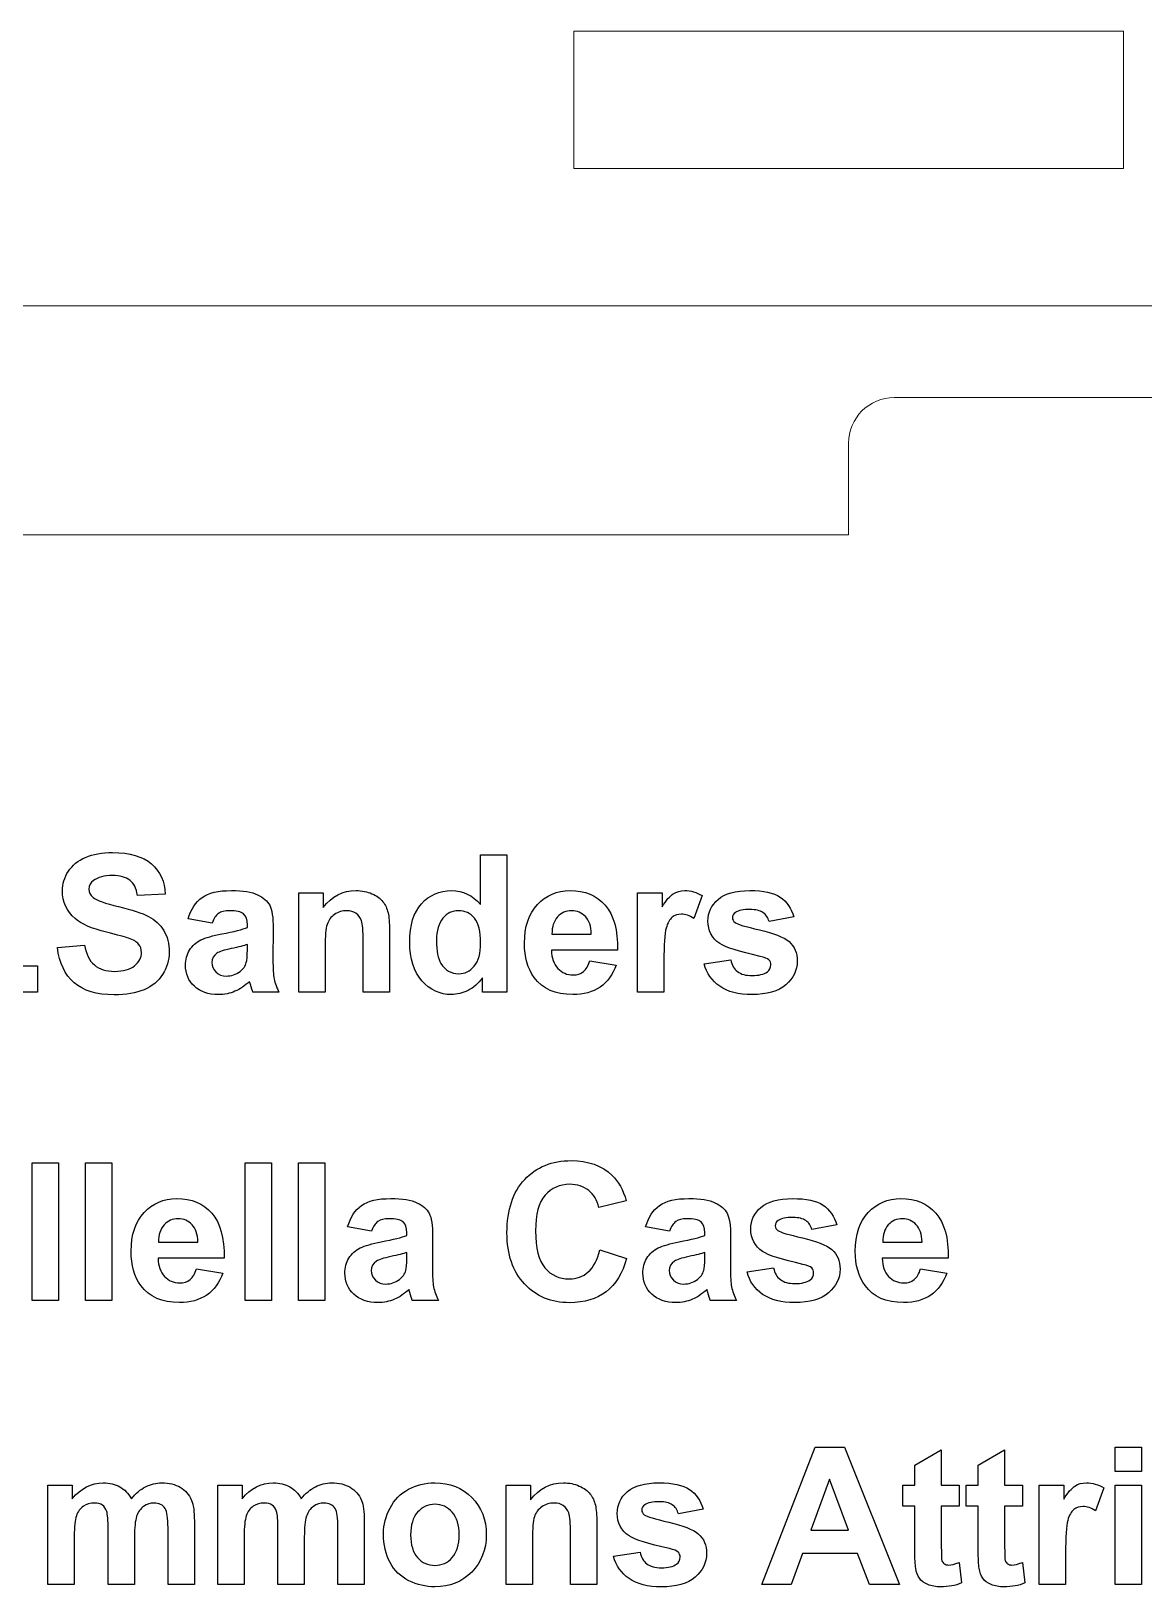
# Model space of a CAD drawing. Header units: millimetres. Extents: x 0 to 177, y 0 to 143.
# Drawn here: x 127.65 to 151.95, y 76.23 to 110.2 of the extents above; entities that cross this region are included whole.
import ezdxf

# ---------------------------------------------------------------- set-up
doc = ezdxf.new("R2010")
doc.units = ezdxf.units.MM
doc.layers.get('0').update_dxf_attribs({"lineweight": 13})
doc.layers.add('text', color=2, linetype='Continuous', lineweight=25)

msp = doc.modelspace()

# ---------------------------------------------------------------- linework, layer by layer
for p, q in [((151.5, 110.2), (139.5, 110.2)), ((139.5, 110.2), (139.5, 107.2)), ((151.5, 107.2), (151.5, 110.2)), ((139.5, 107.2), (151.5, 107.2)), ((85, 104.2), (170, 104.2)), ((156.5, 102.2), (146.5, 102.2)), ((145.5, 101.2), (145.5, 99.2)), ((145.5, 99.2), (121.5, 99.2))]:
    msp.add_line(p, q)
msp.add_arc((146.5, 101.2), 1, 90, 180)
at = {"layer": 'text'}
for p, q in [((137.466, 91.132), (137.466, 92.213)), ((137.466, 92.213), (138.041, 92.213)), ((138.041, 92.213), (138.041, 89.213)), ((133.498, 89.213), (133.498, 91.386)), ((133.498, 91.386), (134.032, 91.386)), ((134.032, 91.386), (134.032, 91.066)), ((140.895, 89.213), (140.895, 91.386)), ((140.895, 91.386), (141.429, 91.386)), ((141.429, 91.386), (141.429, 91.077)), ((130.583, 91.355), (129.977, 91.329)), ((142.302, 91.327), (142.125, 90.825)), ((131.606, 90.723), (131.084, 90.817)), ((144.307, 90.86), (143.765, 90.76)), ((132.375, 90.631), (132.375, 90.688)), ((132.94, 90.598), (132.934, 89.927)), ((135.479, 90.563), (135.479, 89.213)), ((139.025, 90.486), (139.885, 90.486)), ((128.23, 90.189), (128.819, 90.246)), ((132.375, 90.142), (132.375, 90.256)), ((134.073, 90.197), (134.073, 89.213)), ((134.904, 89.213), (134.904, 90.322)), ((140.456, 90.133), (139.015, 90.133)), ((127.216, 89.788), (127.791, 89.788)), ((127.791, 89.788), (127.791, 89.213)), ((139.852, 89.904), (140.425, 89.808)), ((141.47, 89.884), (141.47, 89.213)), ((142.351, 89.833), (142.928, 89.921)), ((137.507, 89.213), (137.507, 89.532)), ((127.791, 89.213), (127.216, 89.213)), ((133.065, 89.213), (132.496, 89.213)), ((134.073, 89.213), (133.498, 89.213)), ((135.479, 89.213), (134.904, 89.213)), ((138.041, 89.213), (137.507, 89.213)), ((141.47, 89.213), (140.895, 89.213)), ((127.68, 82.488), (127.68, 85.488)), ((127.68, 85.488), (128.254, 85.488)), ((128.254, 85.488), (128.254, 82.488)), ((128.843, 82.488), (128.843, 85.488)), ((128.843, 85.488), (129.417, 85.488)), ((129.417, 85.488), (129.417, 82.488)), ((132.331, 82.488), (132.331, 85.488)), ((132.331, 85.488), (132.906, 85.488)), ((132.906, 85.488), (132.906, 82.488)), ((133.494, 82.488), (133.494, 85.488)), ((133.494, 85.488), (134.069, 85.488)), ((134.069, 85.488), (134.069, 82.488)), ((140.648, 84.661), (140.049, 84.518)), ((135.087, 83.998), (134.565, 84.092)), ((135.856, 83.906), (135.856, 83.963)), ((141.593, 83.998), (141.071, 84.092)), ((142.362, 83.906), (142.362, 83.963)), ((145.242, 84.135), (144.7, 84.035)), ((130.437, 83.761), (131.297, 83.761)), ((136.421, 83.873), (136.415, 83.202)), ((140.069, 83.591), (140.656, 83.405)), ((142.926, 83.873), (142.92, 83.202)), ((146.246, 83.761), (147.105, 83.761)), ((131.868, 83.409), (130.427, 83.409)), ((135.856, 83.417), (135.856, 83.532)), ((142.362, 83.417), (142.362, 83.532)), ((147.677, 83.409), (146.236, 83.409)), ((131.264, 83.179), (131.837, 83.084)), ((143.286, 83.108), (143.863, 83.196)), ((147.073, 83.179), (147.646, 83.084)), ((128.254, 82.488), (127.68, 82.488)), ((129.417, 82.488), (128.843, 82.488)), ((132.906, 82.488), (132.331, 82.488)), ((134.069, 82.488), (133.494, 82.488)), ((136.546, 82.488), (135.977, 82.488)), ((143.052, 82.488), (142.482, 82.488)), ((143.604, 76.281), (144.773, 79.281)), ((144.773, 79.281), (145.413, 79.281)), ((145.413, 79.281), (146.615, 76.281)), ((146.949, 78.886), (147.526, 79.221)), ((147.526, 79.221), (147.526, 78.454)), ((148.332, 78.886), (148.909, 79.221)), ((148.909, 79.221), (148.909, 78.454)), ((151.323, 78.748), (151.323, 79.281)), ((151.323, 79.281), (151.897, 79.281)), ((151.897, 79.281), (151.897, 78.748)), ((146.949, 78.454), (146.949, 78.886)), ((148.332, 78.454), (148.332, 78.886)), ((145.086, 78.581), (144.681, 77.468)), ((145.499, 77.468), (145.086, 78.581)), ((151.897, 78.748), (151.323, 78.748)), ((128.022, 78.454), (128.552, 78.454)), ((128.022, 76.281), (128.022, 78.454)), ((128.552, 78.454), (128.552, 78.157)), ((131.731, 78.454), (132.26, 78.454)), ((131.731, 76.281), (131.731, 78.454)), ((132.26, 78.454), (132.26, 78.157)), ((138.024, 76.281), (138.024, 78.454)), ((138.024, 78.454), (138.558, 78.454)), ((138.558, 78.454), (138.558, 78.134)), ((146.685, 77.995), (146.685, 78.454)), ((146.685, 78.454), (146.949, 78.454)), ((147.526, 78.454), (147.919, 78.454)), ((147.919, 78.454), (147.919, 77.995)), ((148.068, 77.995), (148.068, 78.454)), ((148.068, 78.454), (148.332, 78.454)), ((148.909, 78.454), (149.302, 78.454)), ((149.302, 78.454), (149.302, 77.995)), ((149.664, 76.281), (149.664, 78.454)), ((149.664, 78.454), (150.198, 78.454)), ((150.198, 78.454), (150.198, 78.145)), ((151.071, 78.395), (150.893, 77.893)), ((151.323, 76.281), (151.323, 78.454)), ((151.323, 78.454), (151.897, 78.454)), ((151.897, 78.454), (151.897, 76.281)), ((142.327, 77.928), (141.785, 77.828)), ((146.949, 77.995), (146.685, 77.995)), ((146.949, 77.048), (146.949, 77.995)), ((147.919, 77.995), (147.526, 77.995)), ((147.526, 77.995), (147.526, 77.119)), ((148.332, 77.995), (148.068, 77.995)), ((148.332, 77.048), (148.332, 77.995)), ((149.302, 77.995), (148.909, 77.995)), ((148.909, 77.995), (148.909, 77.119)), ((129.336, 76.281), (129.336, 77.472)), ((130.643, 76.281), (130.643, 77.523)), ((131.218, 77.67), (131.218, 76.281)), ((133.044, 76.281), (133.044, 77.472)), ((134.352, 76.281), (134.352, 77.523)), ((134.927, 77.67), (134.927, 76.281)), ((140.005, 77.631), (140.005, 76.281)), ((144.681, 77.468), (145.499, 77.468)), ((128.597, 77.336), (128.597, 76.281)), ((129.911, 77.324), (129.911, 76.281)), ((132.306, 77.336), (132.306, 76.281)), ((133.619, 77.324), (133.619, 76.281)), ((138.599, 77.265), (138.599, 76.281)), ((139.43, 76.281), (139.43, 77.39)), ((140.371, 76.901), (140.948, 76.989)), ((144.495, 76.962), (144.247, 76.281)), ((145.693, 76.962), (144.495, 76.962)), ((145.956, 76.281), (145.693, 76.962)), ((150.238, 76.952), (150.238, 76.281)), ((147.917, 76.763), (147.966, 76.317)), ((149.3, 76.763), (149.349, 76.317)), ((128.597, 76.281), (128.022, 76.281)), ((129.911, 76.281), (129.336, 76.281)), ((131.218, 76.281), (130.643, 76.281)), ((132.306, 76.281), (131.731, 76.281)), ((133.619, 76.281), (133.044, 76.281)), ((134.927, 76.281), (134.352, 76.281)), ((138.599, 76.281), (138.024, 76.281)), ((140.005, 76.281), (139.43, 76.281)), ((144.247, 76.281), (143.604, 76.281)), ((146.615, 76.281), (145.956, 76.281)), ((150.238, 76.281), (149.664, 76.281)), ((151.897, 76.281), (151.323, 76.281))]:
    msp.add_line(p, q, dxfattribs=at)
for points in [[(128.468, 91.855), (128.555, 91.988), (128.679, 92.09), (128.842, 92.159)], [(128.842, 92.159), (129.005, 92.229), (129.202, 92.264), (129.433, 92.264)], [(129.433, 92.264), (129.81, 92.264), (130.093, 92.181), (130.283, 92.016)], [(128.338, 91.427), (128.338, 91.58), (128.381, 91.722), (128.468, 91.855)], [(129.427, 91.762), (129.251, 91.762), (129.113, 91.726), (129.013, 91.654)], [(129.811, 91.661), (129.725, 91.729), (129.597, 91.762), (129.427, 91.762)], [(130.283, 92.016), (130.473, 91.851), (130.573, 91.631), (130.583, 91.355)], [(128.615, 90.823), (128.43, 90.988), (128.338, 91.19), (128.338, 91.427)], [(129.013, 91.654), (128.949, 91.608), (128.917, 91.546), (128.917, 91.468)], [(128.917, 91.468), (128.917, 91.397), (128.947, 91.336), (129.007, 91.286)], [(129.977, 91.329), (129.951, 91.483), (129.896, 91.594), (129.811, 91.661)], [(131.387, 91.284), (131.53, 91.384), (131.743, 91.435), (132.026, 91.435)], [(132.026, 91.435), (132.282, 91.435), (132.473, 91.404), (132.598, 91.344)], [(134.032, 91.066), (134.222, 91.312), (134.46, 91.435), (134.748, 91.435)], [(134.748, 91.435), (134.875, 91.435), (134.991, 91.412), (135.096, 91.366)], [(136.179, 91.147), (136.352, 91.339), (136.571, 91.435), (136.836, 91.435)], [(136.836, 91.435), (137.079, 91.435), (137.289, 91.334), (137.466, 91.132)], [(138.708, 91.129), (138.896, 91.333), (139.134, 91.435), (139.422, 91.435)], [(139.422, 91.435), (139.746, 91.435), (140.001, 91.328), (140.188, 91.115)], [(141.675, 91.365), (141.748, 91.412), (141.831, 91.435), (141.924, 91.435)], [(141.924, 91.435), (142.055, 91.435), (142.181, 91.399), (142.302, 91.327)], [(142.654, 91.243), (142.803, 91.371), (143.033, 91.435), (143.345, 91.435)], [(143.345, 91.435), (143.643, 91.435), (143.864, 91.386), (144.009, 91.29)], [(129.007, 91.286), (129.084, 91.221), (129.269, 91.154), (129.564, 91.085)], [(129.564, 91.085), (129.858, 91.015), (130.076, 90.943), (130.218, 90.869)], [(131.084, 90.817), (131.143, 91.027), (131.244, 91.183), (131.387, 91.284)], [(132.598, 91.344), (132.724, 91.283), (132.812, 91.206), (132.863, 91.113)], [(132.863, 91.113), (132.914, 91.019), (132.94, 90.848), (132.94, 90.598)], [(135.096, 91.366), (135.201, 91.321), (135.28, 91.262), (135.334, 91.191)], [(135.334, 91.191), (135.389, 91.121), (135.426, 91.04), (135.447, 90.95)], [(135.919, 90.307), (135.919, 90.676), (136.005, 90.956), (136.179, 91.147)], [(138.426, 90.283), (138.426, 90.643), (138.52, 90.925), (138.708, 91.129)], [(140.188, 91.115), (140.375, 90.901), (140.464, 90.574), (140.456, 90.133)], [(141.429, 91.077), (141.52, 91.223), (141.602, 91.319), (141.675, 91.365)], [(142.431, 90.768), (142.431, 90.956), (142.505, 91.114), (142.654, 91.243)], [(144.009, 91.29), (144.153, 91.193), (144.253, 91.05), (144.307, 90.86)], [(129.298, 90.526), (128.973, 90.607), (128.746, 90.706), (128.615, 90.823)], [(130.218, 90.869), (130.359, 90.795), (130.469, 90.693), (130.549, 90.564)], [(131.745, 90.935), (131.688, 90.895), (131.642, 90.824), (131.606, 90.723)], [(131.985, 90.995), (131.882, 90.995), (131.802, 90.975), (131.745, 90.935)], [(132.293, 90.924), (132.239, 90.971), (132.136, 90.995), (131.985, 90.995)], [(132.375, 90.688), (132.375, 90.799), (132.348, 90.877), (132.293, 90.924)], [(134.117, 90.696), (134.088, 90.606), (134.073, 90.44), (134.073, 90.197)], [(134.28, 90.913), (134.2, 90.859), (134.146, 90.786), (134.117, 90.696)], [(134.548, 90.995), (134.448, 90.995), (134.359, 90.968), (134.28, 90.913)], [(134.747, 90.938), (134.692, 90.976), (134.625, 90.995), (134.548, 90.995)], [(134.867, 90.777), (134.842, 90.846), (134.802, 90.899), (134.747, 90.938)], [(134.904, 90.322), (134.904, 90.556), (134.892, 90.708), (134.867, 90.777)], [(135.447, 90.95), (135.468, 90.86), (135.479, 90.731), (135.479, 90.563)], [(136.644, 90.832), (136.552, 90.724), (136.506, 90.562), (136.506, 90.347)], [(136.987, 90.995), (136.85, 90.995), (136.736, 90.941), (136.644, 90.832)], [(137.333, 90.83), (137.243, 90.94), (137.127, 90.995), (136.987, 90.995)], [(137.468, 90.291), (137.468, 90.541), (137.423, 90.721), (137.333, 90.83)], [(139.146, 90.858), (139.064, 90.766), (139.024, 90.642), (139.025, 90.486)], [(139.457, 90.995), (139.332, 90.995), (139.228, 90.949), (139.146, 90.858)], [(139.756, 90.865), (139.674, 90.952), (139.574, 90.995), (139.457, 90.995)], [(139.885, 90.486), (139.881, 90.652), (139.838, 90.778), (139.756, 90.865)], [(141.65, 90.853), (141.594, 90.808), (141.55, 90.728), (141.518, 90.612)], [(141.855, 90.919), (141.774, 90.919), (141.706, 90.897), (141.65, 90.853)], [(142.125, 90.825), (142.028, 90.888), (141.938, 90.919), (141.855, 90.919)], [(142.689, 90.279), (142.517, 90.396), (142.431, 90.559), (142.431, 90.768)], [(143.03, 90.958), (142.987, 90.928), (142.965, 90.889), (142.965, 90.842)], [(142.965, 90.842), (142.965, 90.801), (142.984, 90.766), (143.022, 90.737)], [(143.022, 90.737), (143.074, 90.699), (143.253, 90.645), (143.559, 90.576)], [(143.356, 91.022), (143.204, 91.022), (143.096, 91.001), (143.03, 90.958)], [(143.633, 90.954), (143.568, 90.999), (143.476, 91.022), (143.356, 91.022)], [(143.765, 90.76), (143.742, 90.844), (143.698, 90.909), (143.633, 90.954)], [(129.783, 90.396), (129.712, 90.42), (129.55, 90.464), (129.298, 90.526)], [(130.001, 90.266), (129.959, 90.315), (129.887, 90.359), (129.783, 90.396)], [(130.549, 90.564), (130.629, 90.436), (130.669, 90.276), (130.669, 90.086)], [(131.359, 90.356), (131.465, 90.407), (131.618, 90.452), (131.817, 90.489)], [(131.817, 90.489), (132.086, 90.54), (132.272, 90.587), (132.375, 90.631)], [(141.518, 90.612), (141.486, 90.496), (141.47, 90.254), (141.47, 89.884)], [(143.559, 90.576), (143.866, 90.506), (144.079, 90.421), (144.201, 90.32)], [(128.594, 89.423), (128.391, 89.598), (128.269, 89.853), (128.23, 90.189)], [(128.819, 90.246), (128.855, 90.048), (128.927, 89.903), (129.035, 89.81)], [(129.915, 89.795), (130.014, 89.878), (130.063, 89.974), (130.063, 90.084)], [(130.063, 90.084), (130.063, 90.155), (130.042, 90.216), (130.001, 90.266)], [(130.669, 90.086), (130.669, 89.914), (130.621, 89.754), (130.526, 89.604)], [(131.025, 89.806), (131.025, 89.929), (131.054, 90.038), (131.113, 90.134)], [(131.113, 90.134), (131.172, 90.231), (131.254, 90.304), (131.359, 90.356)], [(131.712, 90.068), (131.637, 90.015), (131.6, 89.947), (131.6, 89.865)], [(132.025, 90.168), (131.866, 90.134), (131.761, 90.101), (131.712, 90.068)], [(132.375, 90.256), (132.302, 90.232), (132.185, 90.202), (132.025, 90.168)], [(132.353, 89.861), (132.368, 89.91), (132.375, 90.004), (132.375, 90.142)], [(136.186, 89.465), (136.008, 89.667), (135.919, 89.947), (135.919, 90.307)], [(136.506, 90.347), (136.506, 90.114), (136.538, 89.947), (136.602, 89.843)], [(137.329, 89.787), (137.421, 89.899), (137.468, 90.067), (137.468, 90.291)], [(138.64, 89.534), (138.497, 89.732), (138.426, 89.981), (138.426, 90.283)], [(139.015, 90.133), (139.019, 89.963), (139.065, 89.83), (139.154, 89.735)], [(143.571, 89.998), (143.107, 90.101), (142.813, 90.194), (142.689, 90.279)], [(144.201, 90.32), (144.321, 90.217), (144.381, 90.075), (144.381, 89.892)], [(129.035, 89.81), (129.143, 89.717), (129.29, 89.671), (129.474, 89.671)], [(129.474, 89.671), (129.669, 89.671), (129.816, 89.712), (129.915, 89.795)], [(131.218, 89.346), (131.089, 89.467), (131.025, 89.621), (131.025, 89.806)], [(131.6, 89.865), (131.6, 89.785), (131.63, 89.715), (131.69, 89.657)], [(132.216, 89.671), (132.285, 89.723), (132.331, 89.786), (132.353, 89.861)], [(132.934, 89.927), (132.934, 89.736), (132.943, 89.595), (132.962, 89.504)], [(136.602, 89.843), (136.695, 89.693), (136.825, 89.618), (136.991, 89.618)], [(136.991, 89.618), (137.124, 89.618), (137.236, 89.674), (137.329, 89.787)], [(139.154, 89.735), (139.243, 89.641), (139.353, 89.593), (139.486, 89.593)], [(139.713, 89.667), (139.774, 89.716), (139.82, 89.795), (139.852, 89.904)], [(140.425, 89.808), (140.351, 89.598), (140.235, 89.438), (140.076, 89.328)], [(142.69, 89.344), (142.517, 89.464), (142.404, 89.627), (142.351, 89.833)], [(142.928, 89.921), (142.953, 89.809), (143.002, 89.724), (143.077, 89.666)], [(143.763, 89.923), (143.734, 89.95), (143.67, 89.975), (143.571, 89.998)], [(143.728, 89.661), (143.779, 89.699), (143.804, 89.75), (143.804, 89.814)], [(143.804, 89.814), (143.804, 89.858), (143.79, 89.894), (143.763, 89.923)], [(144.381, 89.892), (144.381, 89.693), (144.298, 89.522), (144.131, 89.378)], [(129.468, 89.16), (129.088, 89.16), (128.797, 89.247), (128.594, 89.423)], [(130.526, 89.604), (130.43, 89.454), (130.295, 89.342), (130.12, 89.269)], [(131.747, 89.164), (131.524, 89.164), (131.347, 89.224), (131.218, 89.346)], [(131.69, 89.657), (131.75, 89.598), (131.826, 89.569), (131.919, 89.569)], [(131.919, 89.569), (132.023, 89.569), (132.122, 89.603), (132.216, 89.671)], [(132.42, 89.45), (132.322, 89.355), (132.217, 89.283), (132.105, 89.235)], [(132.441, 89.383), (132.432, 89.417), (132.425, 89.439), (132.42, 89.45)], [(132.496, 89.213), (132.481, 89.251), (132.463, 89.308), (132.441, 89.383)], [(132.962, 89.504), (132.98, 89.414), (133.015, 89.316), (133.065, 89.213)], [(136.827, 89.164), (136.578, 89.164), (136.364, 89.264), (136.186, 89.465)], [(137.507, 89.532), (137.418, 89.408), (137.314, 89.315), (137.193, 89.255)], [(139.48, 89.164), (139.102, 89.164), (138.822, 89.287), (138.64, 89.534)], [(139.486, 89.593), (139.576, 89.593), (139.651, 89.618), (139.713, 89.667)], [(143.393, 89.164), (143.097, 89.164), (142.862, 89.224), (142.69, 89.344)], [(143.077, 89.666), (143.152, 89.608), (143.257, 89.579), (143.393, 89.579)], [(143.393, 89.579), (143.541, 89.579), (143.653, 89.606), (143.728, 89.661)], [(144.131, 89.378), (143.965, 89.235), (143.719, 89.164), (143.393, 89.164)], [(130.12, 89.269), (129.946, 89.196), (129.728, 89.16), (129.468, 89.16)], [(132.105, 89.235), (131.994, 89.187), (131.874, 89.164), (131.747, 89.164)], [(137.193, 89.255), (137.072, 89.194), (136.95, 89.164), (136.827, 89.164)], [(140.076, 89.328), (139.917, 89.218), (139.718, 89.164), (139.48, 89.164)], [(138.43, 85.125), (138.688, 85.401), (139.027, 85.539), (139.447, 85.539)], [(139.447, 85.539), (139.814, 85.539), (140.112, 85.431), (140.341, 85.214)], [(138.043, 83.961), (138.043, 84.461), (138.172, 84.848), (138.43, 85.125)], [(139.416, 85.021), (139.194, 85.021), (139.013, 84.942), (138.875, 84.782)], [(139.827, 84.886), (139.714, 84.976), (139.577, 85.021), (139.416, 85.021)], [(140.341, 85.214), (140.477, 85.085), (140.58, 84.901), (140.648, 84.661)], [(130.12, 84.404), (130.308, 84.608), (130.546, 84.71), (130.834, 84.71)], [(130.834, 84.71), (131.157, 84.71), (131.413, 84.603), (131.6, 84.39)], [(134.867, 84.559), (135.011, 84.66), (135.224, 84.71), (135.506, 84.71)], [(135.506, 84.71), (135.762, 84.71), (135.953, 84.68), (136.079, 84.619)], [(136.079, 84.619), (136.205, 84.558), (136.293, 84.481), (136.344, 84.388)], [(138.875, 84.782), (138.736, 84.622), (138.667, 84.364), (138.667, 84.006)], [(140.049, 84.518), (140.013, 84.674), (139.939, 84.796), (139.827, 84.886)], [(141.373, 84.559), (141.517, 84.66), (141.729, 84.71), (142.012, 84.71)], [(142.012, 84.71), (142.268, 84.71), (142.459, 84.68), (142.585, 84.619)], [(142.585, 84.619), (142.71, 84.558), (142.799, 84.481), (142.85, 84.388)], [(143.589, 84.518), (143.737, 84.646), (143.968, 84.71), (144.28, 84.71)], [(144.28, 84.71), (144.578, 84.71), (144.799, 84.662), (144.943, 84.565)], [(145.929, 84.404), (146.117, 84.608), (146.355, 84.71), (146.643, 84.71)], [(146.643, 84.71), (146.966, 84.71), (147.221, 84.603), (147.408, 84.39)], [(129.838, 83.558), (129.838, 83.918), (129.932, 84.2), (130.12, 84.404)], [(130.869, 84.27), (130.743, 84.27), (130.64, 84.224), (130.558, 84.133)], [(131.167, 84.14), (131.086, 84.227), (130.986, 84.27), (130.869, 84.27)], [(131.6, 84.39), (131.787, 84.177), (131.876, 83.849), (131.868, 83.409)], [(134.565, 84.092), (134.623, 84.303), (134.724, 84.458), (134.867, 84.559)], [(135.465, 84.27), (135.363, 84.27), (135.283, 84.25), (135.226, 84.21)], [(135.774, 84.2), (135.719, 84.247), (135.617, 84.27), (135.465, 84.27)], [(136.344, 84.388), (136.395, 84.295), (136.421, 84.123), (136.421, 83.873)], [(141.071, 84.092), (141.129, 84.303), (141.23, 84.458), (141.373, 84.559)], [(141.971, 84.27), (141.869, 84.27), (141.789, 84.25), (141.732, 84.21)], [(142.28, 84.2), (142.225, 84.247), (142.122, 84.27), (141.971, 84.27)], [(142.85, 84.388), (142.901, 84.295), (142.926, 84.123), (142.926, 83.873)], [(143.366, 84.043), (143.366, 84.232), (143.44, 84.39), (143.589, 84.518)], [(144.291, 84.297), (144.139, 84.297), (144.03, 84.276), (143.965, 84.233)], [(144.568, 84.23), (144.503, 84.275), (144.411, 84.297), (144.291, 84.297)], [(144.943, 84.565), (145.088, 84.468), (145.188, 84.325), (145.242, 84.135)], [(145.646, 83.558), (145.646, 83.918), (145.741, 84.2), (145.929, 84.404)], [(146.678, 84.27), (146.552, 84.27), (146.449, 84.224), (146.367, 84.133)], [(146.976, 84.14), (146.894, 84.227), (146.795, 84.27), (146.678, 84.27)], [(147.408, 84.39), (147.595, 84.177), (147.685, 83.849), (147.677, 83.409)], [(130.558, 84.133), (130.476, 84.042), (130.436, 83.918), (130.437, 83.761)], [(131.297, 83.761), (131.292, 83.927), (131.249, 84.054), (131.167, 84.14)], [(135.226, 84.21), (135.168, 84.17), (135.122, 84.099), (135.087, 83.998)], [(135.297, 83.765), (135.566, 83.815), (135.752, 83.862), (135.856, 83.906)], [(135.856, 83.963), (135.856, 84.074), (135.829, 84.153), (135.774, 84.2)], [(138.428, 82.845), (138.171, 83.117), (138.043, 83.489), (138.043, 83.961)], [(138.667, 84.006), (138.667, 83.627), (138.735, 83.357), (138.872, 83.196)], [(141.732, 84.21), (141.674, 84.17), (141.628, 84.099), (141.593, 83.998)], [(141.803, 83.765), (142.072, 83.815), (142.258, 83.862), (142.362, 83.906)], [(142.362, 83.963), (142.362, 84.074), (142.334, 84.153), (142.28, 84.2)], [(143.624, 83.554), (143.452, 83.671), (143.366, 83.834), (143.366, 84.043)], [(143.965, 84.233), (143.921, 84.204), (143.9, 84.165), (143.9, 84.117)], [(143.9, 84.117), (143.9, 84.076), (143.919, 84.041), (143.957, 84.012)], [(143.957, 84.012), (144.009, 83.974), (144.188, 83.921), (144.494, 83.851)], [(144.7, 84.035), (144.677, 84.12), (144.633, 84.185), (144.568, 84.23)], [(146.367, 84.133), (146.285, 84.042), (146.245, 83.918), (146.246, 83.761)], [(147.105, 83.761), (147.101, 83.927), (147.058, 84.054), (146.976, 84.14)], [(134.593, 83.41), (134.652, 83.506), (134.734, 83.58), (134.84, 83.631)], [(134.84, 83.631), (134.946, 83.682), (135.098, 83.727), (135.297, 83.765)], [(139.819, 83.108), (139.935, 83.21), (140.018, 83.371), (140.069, 83.591)], [(141.099, 83.41), (141.158, 83.506), (141.24, 83.58), (141.346, 83.631)], [(141.346, 83.631), (141.451, 83.682), (141.604, 83.727), (141.803, 83.765)], [(144.494, 83.851), (144.8, 83.781), (145.014, 83.696), (145.136, 83.595)], [(145.136, 83.595), (145.256, 83.493), (145.316, 83.35), (145.316, 83.167)], [(130.052, 82.809), (129.909, 83.007), (129.838, 83.257), (129.838, 83.558)], [(130.427, 83.409), (130.431, 83.238), (130.477, 83.106), (130.566, 83.011)], [(134.505, 83.081), (134.505, 83.204), (134.535, 83.314), (134.593, 83.41)], [(135.193, 83.343), (135.118, 83.29), (135.08, 83.223), (135.08, 83.141)], [(135.506, 83.444), (135.346, 83.41), (135.242, 83.376), (135.193, 83.343)], [(135.856, 83.532), (135.782, 83.507), (135.665, 83.478), (135.506, 83.444)], [(135.834, 83.137), (135.848, 83.186), (135.856, 83.279), (135.856, 83.417)], [(140.656, 83.405), (140.566, 83.077), (140.416, 82.834), (140.207, 82.675)], [(141.011, 83.081), (141.011, 83.204), (141.04, 83.314), (141.099, 83.41)], [(141.699, 83.343), (141.624, 83.29), (141.586, 83.223), (141.586, 83.141)], [(142.012, 83.444), (141.852, 83.41), (141.748, 83.376), (141.699, 83.343)], [(142.362, 83.532), (142.288, 83.507), (142.171, 83.478), (142.012, 83.444)], [(142.339, 83.137), (142.354, 83.186), (142.362, 83.279), (142.362, 83.417)], [(144.506, 83.274), (144.042, 83.376), (143.748, 83.47), (143.624, 83.554)], [(144.698, 83.198), (144.669, 83.225), (144.605, 83.25), (144.506, 83.274)], [(145.861, 82.809), (145.718, 83.007), (145.646, 83.257), (145.646, 83.558)], [(146.236, 83.409), (146.24, 83.238), (146.286, 83.106), (146.375, 83.011)], [(130.566, 83.011), (130.655, 82.916), (130.765, 82.869), (130.897, 82.869)], [(130.897, 82.869), (130.987, 82.869), (131.063, 82.893), (131.124, 82.942)], [(131.124, 82.942), (131.186, 82.991), (131.232, 83.07), (131.264, 83.179)], [(131.837, 83.084), (131.763, 82.874), (131.647, 82.714), (131.488, 82.604)], [(134.699, 82.621), (134.57, 82.743), (134.505, 82.896), (134.505, 83.081)], [(135.08, 83.141), (135.08, 83.06), (135.11, 82.991), (135.17, 82.932)], [(135.17, 82.932), (135.231, 82.873), (135.307, 82.844), (135.4, 82.844)], [(135.4, 82.844), (135.503, 82.844), (135.602, 82.878), (135.696, 82.946)], [(135.696, 82.946), (135.766, 82.998), (135.812, 83.062), (135.834, 83.137)], [(136.415, 83.202), (136.415, 83.011), (136.424, 82.87), (136.442, 82.78)], [(138.872, 83.196), (139.008, 83.035), (139.186, 82.955), (139.404, 82.955)], [(139.404, 82.955), (139.565, 82.955), (139.703, 83.006), (139.819, 83.108)], [(141.205, 82.621), (141.076, 82.743), (141.011, 82.896), (141.011, 83.081)], [(141.586, 83.141), (141.586, 83.06), (141.616, 82.991), (141.676, 82.932)], [(141.676, 82.932), (141.736, 82.873), (141.813, 82.844), (141.905, 82.844)], [(141.905, 82.844), (142.009, 82.844), (142.108, 82.878), (142.202, 82.946)], [(142.202, 82.946), (142.272, 82.998), (142.318, 83.062), (142.339, 83.137)], [(142.92, 83.202), (142.92, 83.011), (142.93, 82.87), (142.948, 82.78)], [(143.625, 82.619), (143.452, 82.739), (143.339, 82.902), (143.286, 83.108)], [(143.863, 83.196), (143.887, 83.084), (143.937, 82.999), (144.012, 82.941)], [(144.012, 82.941), (144.087, 82.883), (144.192, 82.854), (144.327, 82.854)], [(144.327, 82.854), (144.476, 82.854), (144.588, 82.882), (144.663, 82.936)], [(144.663, 82.936), (144.714, 82.974), (144.739, 83.025), (144.739, 83.09)], [(144.739, 83.09), (144.739, 83.133), (144.725, 83.169), (144.698, 83.198)], [(145.316, 83.167), (145.316, 82.968), (145.233, 82.797), (145.066, 82.654)], [(146.375, 83.011), (146.463, 82.916), (146.574, 82.869), (146.706, 82.869)], [(146.706, 82.869), (146.796, 82.869), (146.872, 82.893), (146.933, 82.942)], [(146.933, 82.942), (146.995, 82.991), (147.041, 83.07), (147.073, 83.179)], [(147.646, 83.084), (147.572, 82.874), (147.456, 82.714), (147.297, 82.604)], [(130.891, 82.439), (130.514, 82.439), (130.234, 82.562), (130.052, 82.809)], [(131.488, 82.604), (131.329, 82.494), (131.13, 82.439), (130.891, 82.439)], [(135.228, 82.439), (135.004, 82.439), (134.828, 82.5), (134.699, 82.621)], [(135.901, 82.725), (135.803, 82.63), (135.698, 82.558), (135.586, 82.511)], [(135.922, 82.658), (135.912, 82.692), (135.905, 82.714), (135.901, 82.725)], [(135.977, 82.488), (135.962, 82.526), (135.943, 82.583), (135.922, 82.658)], [(136.442, 82.78), (136.461, 82.689), (136.495, 82.592), (136.546, 82.488)], [(139.41, 82.437), (139.012, 82.437), (138.684, 82.573), (138.428, 82.845)], [(140.207, 82.675), (139.998, 82.516), (139.732, 82.437), (139.41, 82.437)], [(141.733, 82.439), (141.51, 82.439), (141.334, 82.5), (141.205, 82.621)], [(142.407, 82.725), (142.309, 82.63), (142.204, 82.558), (142.092, 82.511)], [(142.427, 82.658), (142.418, 82.692), (142.411, 82.714), (142.407, 82.725)], [(142.482, 82.488), (142.467, 82.526), (142.449, 82.583), (142.427, 82.658)], [(142.948, 82.78), (142.967, 82.689), (143.001, 82.592), (143.052, 82.488)], [(144.327, 82.439), (144.031, 82.439), (143.797, 82.499), (143.625, 82.619)], [(145.066, 82.654), (144.9, 82.511), (144.653, 82.439), (144.327, 82.439)], [(146.7, 82.439), (146.322, 82.439), (146.043, 82.562), (145.861, 82.809)], [(147.297, 82.604), (147.138, 82.494), (146.939, 82.439), (146.7, 82.439)], [(135.586, 82.511), (135.474, 82.463), (135.355, 82.439), (135.228, 82.439)], [(142.092, 82.511), (141.98, 82.463), (141.861, 82.439), (141.733, 82.439)], [(128.552, 78.157), (128.742, 78.388), (128.968, 78.503), (129.229, 78.503)], [(129.229, 78.503), (129.369, 78.503), (129.489, 78.474), (129.592, 78.417)], [(130.152, 78.417), (130.262, 78.474), (130.381, 78.503), (130.506, 78.503)], [(130.506, 78.503), (130.666, 78.503), (130.801, 78.47), (130.911, 78.406)], [(132.26, 78.157), (132.45, 78.388), (132.676, 78.503), (132.938, 78.503)], [(132.938, 78.503), (133.077, 78.503), (133.198, 78.474), (133.3, 78.417)], [(133.861, 78.417), (133.971, 78.474), (134.089, 78.503), (134.215, 78.503)], [(134.215, 78.503), (134.374, 78.503), (134.509, 78.47), (134.62, 78.406)], [(135.89, 78.362), (136.063, 78.456), (136.256, 78.503), (136.468, 78.503)], [(136.468, 78.503), (136.797, 78.503), (137.067, 78.396), (137.277, 78.183)], [(138.558, 78.134), (138.748, 78.38), (138.986, 78.503), (139.274, 78.503)], [(139.274, 78.503), (139.401, 78.503), (139.517, 78.48), (139.622, 78.434)], [(140.674, 78.311), (140.823, 78.439), (141.053, 78.503), (141.365, 78.503)], [(141.365, 78.503), (141.663, 78.503), (141.884, 78.454), (142.029, 78.358)], [(150.444, 78.433), (150.517, 78.48), (150.6, 78.503), (150.693, 78.503)], [(150.693, 78.503), (150.824, 78.503), (150.95, 78.467), (151.071, 78.395)], [(129.592, 78.417), (129.694, 78.36), (129.778, 78.273), (129.843, 78.157)], [(129.843, 78.157), (129.939, 78.273), (130.041, 78.36), (130.152, 78.417)], [(130.911, 78.406), (131.022, 78.341), (131.104, 78.246), (131.159, 78.12)], [(133.3, 78.417), (133.403, 78.36), (133.486, 78.273), (133.552, 78.157)], [(133.552, 78.157), (133.647, 78.273), (133.75, 78.36), (133.861, 78.417)], [(134.62, 78.406), (134.73, 78.341), (134.813, 78.246), (134.868, 78.12)], [(135.49, 77.953), (135.585, 78.131), (135.718, 78.267), (135.89, 78.362)], [(137.277, 78.183), (137.487, 77.969), (137.592, 77.699), (137.592, 77.373)], [(139.622, 78.434), (139.727, 78.389), (139.806, 78.33), (139.86, 78.259)], [(139.86, 78.259), (139.914, 78.189), (139.952, 78.108), (139.973, 78.018)], [(140.451, 77.836), (140.451, 78.024), (140.525, 78.182), (140.674, 78.311)], [(142.029, 78.358), (142.173, 78.261), (142.273, 78.118), (142.327, 77.928)], [(150.198, 78.145), (150.289, 78.291), (150.371, 78.387), (150.444, 78.433)], [(128.795, 77.991), (128.724, 77.944), (128.673, 77.875), (128.643, 77.785)], [(129.035, 78.063), (128.946, 78.063), (128.866, 78.039), (128.795, 77.991)], [(129.21, 78.018), (129.167, 78.048), (129.109, 78.063), (129.035, 78.063)], [(129.305, 77.881), (129.284, 77.942), (129.253, 77.988), (129.21, 78.018)], [(129.336, 77.472), (129.336, 77.683), (129.325, 77.819), (129.305, 77.881)], [(130.111, 77.989), (130.04, 77.94), (129.989, 77.868), (129.958, 77.773)], [(130.338, 78.063), (130.258, 78.063), (130.182, 78.038), (130.111, 77.989)], [(130.584, 77.94), (130.531, 78.022), (130.449, 78.063), (130.338, 78.063)], [(130.643, 77.523), (130.643, 77.738), (130.623, 77.877), (130.584, 77.94)], [(131.159, 78.12), (131.199, 78.028), (131.218, 77.877), (131.218, 77.67)], [(132.504, 77.991), (132.433, 77.944), (132.382, 77.875), (132.351, 77.785)], [(132.744, 78.063), (132.655, 78.063), (132.575, 78.039), (132.504, 77.991)], [(132.918, 78.018), (132.876, 78.048), (132.817, 78.063), (132.744, 78.063)], [(133.013, 77.881), (132.993, 77.942), (132.961, 77.988), (132.918, 78.018)], [(133.044, 77.472), (133.044, 77.683), (133.034, 77.819), (133.013, 77.881)], [(133.82, 77.989), (133.749, 77.94), (133.698, 77.868), (133.666, 77.773)], [(134.047, 78.063), (133.966, 78.063), (133.891, 78.038), (133.82, 77.989)], [(134.292, 77.94), (134.239, 78.022), (134.158, 78.063), (134.047, 78.063)], [(134.352, 77.523), (134.352, 77.738), (134.332, 77.877), (134.292, 77.94)], [(134.868, 78.12), (134.907, 78.028), (134.927, 77.877), (134.927, 77.67)], [(135.349, 77.398), (135.349, 77.589), (135.396, 77.774), (135.49, 77.953)], [(136.092, 77.862), (135.99, 77.748), (135.939, 77.583), (135.939, 77.367)], [(136.47, 78.034), (136.32, 78.034), (136.194, 77.977), (136.092, 77.862)], [(136.848, 77.862), (136.747, 77.977), (136.621, 78.034), (136.47, 78.034)], [(137, 77.371), (137, 77.584), (136.95, 77.748), (136.848, 77.862)], [(138.805, 77.981), (138.726, 77.926), (138.672, 77.854), (138.643, 77.764)], [(139.074, 78.063), (138.974, 78.063), (138.885, 78.036), (138.805, 77.981)], [(139.273, 78.006), (139.218, 78.044), (139.151, 78.063), (139.074, 78.063)], [(139.393, 77.845), (139.368, 77.914), (139.328, 77.967), (139.273, 78.006)], [(139.43, 77.39), (139.43, 77.624), (139.417, 77.776), (139.393, 77.845)], [(139.973, 78.018), (139.994, 77.928), (140.005, 77.799), (140.005, 77.631)], [(140.709, 77.347), (140.537, 77.464), (140.451, 77.627), (140.451, 77.836)], [(141.05, 78.026), (141.007, 77.996), (140.985, 77.957), (140.985, 77.91)], [(140.985, 77.91), (140.985, 77.869), (141.004, 77.834), (141.042, 77.805)], [(141.042, 77.805), (141.094, 77.767), (141.273, 77.713), (141.579, 77.644)], [(141.376, 78.09), (141.224, 78.09), (141.116, 78.068), (141.05, 78.026)], [(141.653, 78.022), (141.588, 78.067), (141.496, 78.09), (141.376, 78.09)], [(141.785, 77.828), (141.762, 77.912), (141.718, 77.977), (141.653, 78.022)], [(150.419, 77.921), (150.363, 77.876), (150.318, 77.796), (150.286, 77.68)], [(150.623, 77.987), (150.543, 77.987), (150.474, 77.965), (150.419, 77.921)], [(150.893, 77.893), (150.796, 77.956), (150.706, 77.987), (150.623, 77.987)], [(128.643, 77.785), (128.612, 77.695), (128.597, 77.545), (128.597, 77.336)], [(129.958, 77.773), (129.926, 77.678), (129.911, 77.529), (129.911, 77.324)], [(132.351, 77.785), (132.321, 77.695), (132.306, 77.545), (132.306, 77.336)], [(133.666, 77.773), (133.635, 77.678), (133.619, 77.529), (133.619, 77.324)], [(138.643, 77.764), (138.613, 77.674), (138.599, 77.508), (138.599, 77.265)], [(141.579, 77.644), (141.886, 77.574), (142.099, 77.489), (142.221, 77.388)], [(150.286, 77.68), (150.254, 77.564), (150.238, 77.322), (150.238, 76.952)], [(135.49, 76.763), (135.396, 76.937), (135.349, 77.148), (135.349, 77.398)], [(135.939, 77.367), (135.939, 77.152), (135.99, 76.986), (136.092, 76.872)], [(136.848, 76.872), (136.95, 76.986), (137, 77.153), (137, 77.371)], [(137.592, 77.373), (137.592, 77.045), (137.486, 76.772), (137.274, 76.556)], [(141.591, 77.066), (141.127, 77.169), (140.833, 77.262), (140.709, 77.347)], [(142.221, 77.388), (142.341, 77.285), (142.401, 77.143), (142.401, 76.96)], [(147.526, 77.119), (147.526, 76.942), (147.53, 76.839), (147.537, 76.81)], [(148.909, 77.119), (148.909, 76.942), (148.913, 76.839), (148.92, 76.81)], [(136.092, 76.872), (136.194, 76.757), (136.32, 76.7), (136.47, 76.7)], [(136.47, 76.7), (136.621, 76.7), (136.747, 76.757), (136.848, 76.872)], [(140.71, 76.412), (140.537, 76.532), (140.424, 76.695), (140.371, 76.901)], [(140.948, 76.989), (140.973, 76.877), (141.022, 76.792), (141.097, 76.734)], [(141.783, 76.991), (141.754, 77.018), (141.69, 77.043), (141.591, 77.066)], [(141.748, 76.729), (141.799, 76.767), (141.824, 76.818), (141.824, 76.882)], [(141.824, 76.882), (141.824, 76.926), (141.81, 76.962), (141.783, 76.991)], [(142.401, 76.96), (142.401, 76.761), (142.318, 76.59), (142.151, 76.446)], [(146.967, 76.643), (146.955, 76.71), (146.949, 76.845), (146.949, 77.048)], [(147.537, 76.81), (147.545, 76.78), (147.562, 76.756), (147.588, 76.737)], [(148.35, 76.643), (148.338, 76.71), (148.332, 76.845), (148.332, 77.048)], [(148.92, 76.81), (148.928, 76.78), (148.945, 76.756), (148.971, 76.737)], [(135.903, 76.367), (135.722, 76.457), (135.585, 76.589), (135.49, 76.763)], [(137.274, 76.556), (137.062, 76.34), (136.795, 76.232), (136.472, 76.232)], [(141.097, 76.734), (141.172, 76.676), (141.277, 76.647), (141.413, 76.647)], [(141.413, 76.647), (141.561, 76.647), (141.673, 76.674), (141.748, 76.729)], [(142.151, 76.446), (141.985, 76.303), (141.739, 76.232), (141.413, 76.232)], [(147.048, 76.419), (147.009, 76.474), (146.982, 76.549), (146.967, 76.643)], [(147.588, 76.737), (147.615, 76.718), (147.647, 76.708), (147.686, 76.708)], [(147.686, 76.708), (147.739, 76.708), (147.816, 76.727), (147.917, 76.763)], [(148.431, 76.419), (148.392, 76.474), (148.365, 76.549), (148.35, 76.643)], [(148.971, 76.737), (148.998, 76.718), (149.03, 76.708), (149.069, 76.708)], [(149.069, 76.708), (149.122, 76.708), (149.199, 76.727), (149.3, 76.763)], [(136.472, 76.232), (136.273, 76.232), (136.083, 76.277), (135.903, 76.367)], [(141.413, 76.232), (141.117, 76.232), (140.882, 76.292), (140.71, 76.412)], [(147.231, 76.284), (147.148, 76.319), (147.087, 76.364), (147.048, 76.419)], [(147.512, 76.232), (147.408, 76.232), (147.315, 76.249), (147.231, 76.284)], [(147.966, 76.317), (147.832, 76.26), (147.681, 76.232), (147.512, 76.232)], [(148.614, 76.284), (148.531, 76.319), (148.47, 76.364), (148.431, 76.419)], [(148.895, 76.232), (148.791, 76.232), (148.697, 76.249), (148.614, 76.284)], [(149.349, 76.317), (149.215, 76.26), (149.064, 76.232), (148.895, 76.232)]]:
    msp.add_open_spline(points, degree=3, dxfattribs=at)

doc.saveas('drawing.dxf')
